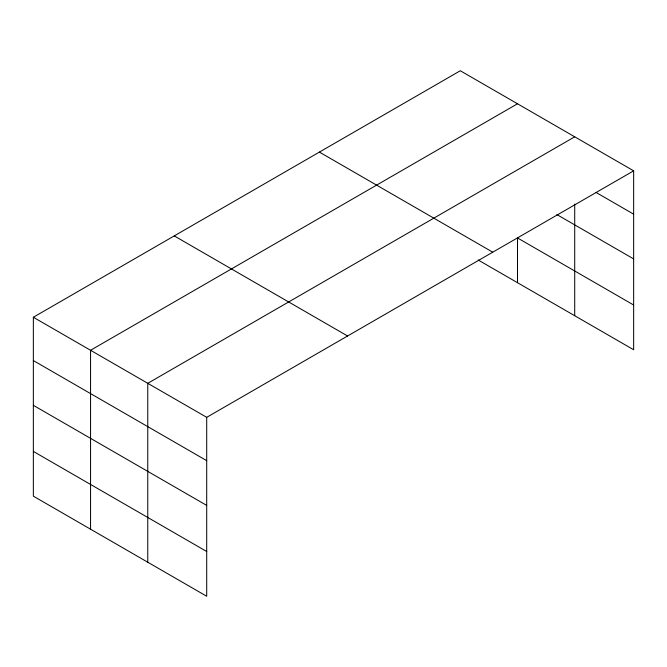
<?xml version="1.0" encoding="UTF-8"?>
<svg xmlns="http://www.w3.org/2000/svg" width="667" height="667" viewBox="0 0 667 667"><rect width="100%" height="100%" fill="white"/><g stroke="black" fill="none" stroke-linecap="round" stroke-linejoin="round"><path stroke-width="1" d="M33.35 317.25L206.703 417.334L206.703 596.248L33.35 496.165L33.35 317.25L460.297 70.752L633.65 170.835L633.65 349.75L478.172 259.988M517.5 103.785L90.554 350.275L90.554 529.189M574.712 136.81L147.766 383.308L147.766 562.214M206.703 417.334L633.65 170.835M596.14 192.505L633.65 214.157M556.837 214.557L633.65 258.904M633.65 305.002L517.5 237.944L517.5 282.691M319.401 152.101L492.755 252.184M174.245 235.91L347.599 335.993M33.35 360.572L206.703 460.655M33.35 405.319L206.703 505.403M33.35 451.417L206.703 551.501M574.712 204.06L574.712 315.716"/></g></svg>
